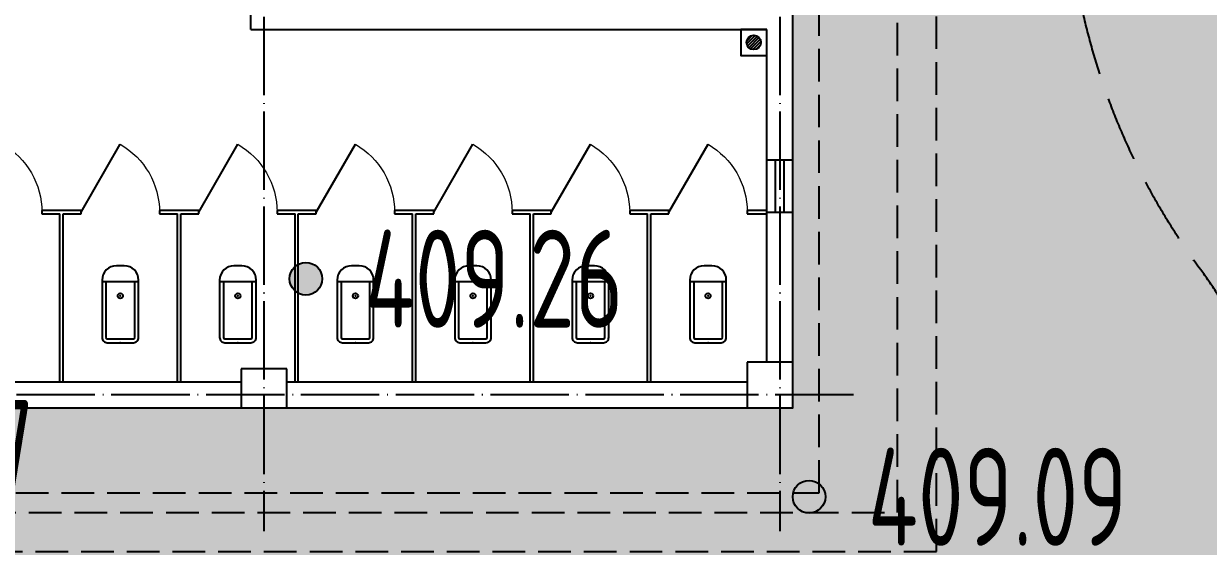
# Model space of a CAD drawing. Header units: millimetres. Extents: x 387826 to 388039216, y 3325062 to 3325368396.
# Drawn here: x 387578432 to 387587502, y 3324885162 to 3324889166 of the extents above; entities that cross this region are included whole.
import ezdxf
from ezdxf.enums import TextEntityAlignment as Align

# ---------------------------------------------------------------- set-up
doc = ezdxf.new("R2010")
doc.units = ezdxf.units.MM
doc.header["$LTSCALE"] = 1000
doc.header["$MEASUREMENT"] = 0
for name, pattern in [('000-Earth-MSCQ（不打印）$0$DASH', [0.35, 0.25, -0.1]), ('000-Earth-MSCQ（不打印）$0$DOTE', [2.42, 2, -0.2, 0.02, -0.2]), ('DASH', [0.35, 0.25, -0.1]), ('DOTE', [2.42, 2, -0.2, 0.02, -0.2])]:
    doc.linetypes.add(name, pattern=pattern)
for name, color, linetype in [('0 Plan-Building', 8, 'Continuous'), ('0 Plan-Building Line 1', 6, 'Continuous'), ('0 Plan-Building Line 2', 214, 'DASH'), ('0 Plan-Building 散水', 8, 'Continuous'), ('0 Plan-Building 轴线', 8, 'Continuous'), ('0 Plan-Green C2', 75, 'DASH'), ('0 Plan-Green Hatch', 76, 'Continuous'), ('0-SITE', 7, 'Continuous'), ('000-Earth-MSCQ（不打印）$0$0 Plan-Building', 8, 'Continuous'), ('000-Earth-MSCQ（不打印）$0$0 Plan-Building Line 1', 6, 'Continuous'), ('000-Earth-MSCQ（不打印）$0$0 Plan-Building Line 2', 214, '000-Earth-MSCQ（不打印）$0$DASH'), ('000-Earth-MSCQ（不打印）$0$0 Plan-Building 散水', 8, 'Continuous'), ('000-Earth-MSCQ（不打印）$0$0 Plan-Building 轴线', 8, 'Continuous'), ('000-Earth-MSCQ（不打印）$0$GCD', 251, 'Continuous')]:
    doc.layers.add(name, color=color, linetype=linetype)
doc.styles.add('000-Earth-MSCQ（不打印）$0$HZ', font='gbenor.shx', dxfattribs={"width": 0.8, "bigfont": 'hztxt.shx'})

# ---------------------------------------------------------------- blocks, each defined once
blk = doc.blocks.new('$TCHSYS$APDOOR2D')
blk.add_line((0.5, 0), (0, 0.866))
at = {"lineweight": 13}
blk.add_arc((0.5, 0), 1, 120, 180, dxfattribs=at)
blk = doc.blocks.new('A$C4CC85829')
at = {"layer": '0 Plan-Building'}
for p, q in [((250, 100), (-100, 100)), ((-100, 100), (-100, -250)), ((250, -250), (250, 100)), ((3775, 100), (250, 100)), ((4125, 100), (3775, 100)), ((3775, 100), (3775, -200)), ((4125, -200), (4125, 100)), ((8800, 100), (4125, 100)), ((3775, -100), (250, -100)), ((987.5, -100), (987.5, -1387.5)), ((1012.5, -100), (987.5, -100)), ((1012.5, -100), (1012.5, -1387.5)), ((1887.5, -100), (1887.5, -1387.5)), ((1912.5, -100), (1887.5, -100)), ((1912.5, -100), (1912.5, -1387.5)), ((2787.5, -100), (2787.5, -1387.5)), ((2812.5, -100), (2787.5, -100)), ((2812.5, -100), (2812.5, -1387.5)), ((3687.5, -100), (3687.5, -1387.5)), ((3712.5, -100), (3687.5, -100)), ((3712.5, -100), (3712.5, -1387.5)), ((8800, -100), (4125, -100)), ((4587.5, -100), (4587.5, -1387.5)), ((4612.5, -100), (4587.5, -100)), ((4612.5, -100), (4612.5, -1387.5)), ((5487.5, -100), (5487.5, -1387.5)), ((5512.5, -100), (5487.5, -100)), ((5512.5, -100), (5512.5, -1387.5)), ((-100, -250), (250, -250)), ((-100, -250), (-100, -2900)), ((100, -250), (100, -2800)), ((3775, -200), (4125, -200)), ((440.2, -440), (440.2, -869.7)), ((649.8, -430), (450.2, -430)), ((659.8, -869.7), (659.8, -440)), ((1340.2, -440), (1340.2, -869.7)), ((1549.8, -430), (1350.2, -430)), ((1559.8, -869.7), (1559.8, -440)), ((2240.2, -440), (2240.2, -869.7)), ((2449.8, -430), (2250.2, -430)), ((2459.8, -869.7), (2459.8, -440)), ((3140.2, -440), (3140.2, -869.7)), ((3349.8, -430), (3150.2, -430)), ((3359.8, -869.7), (3359.8, -440)), ((4040.2, -440), (4040.2, -869.7)), ((4249.8, -430), (4050.2, -430)), ((4259.8, -869.7), (4259.8, -440)), ((4940.2, -440), (4940.2, -869.7)), ((5149.8, -430), (4950.2, -430)), ((5159.8, -869.7), (5159.8, -440)), ((689.8, -869.7), (410.2, -869.7)), ((1589.8, -869.7), (1310.2, -869.7)), ((2489.8, -869.7), (2210.2, -869.7)), ((3389.8, -869.7), (3110.2, -869.7)), ((4289.8, -869.7), (4010.2, -869.7)), ((5189.8, -869.7), (4910.2, -869.7)), ((100, -1400), (-100, -1400)), ((-33.3, -1400), (-33.3, -1800)), ((33.3, -1400), (33.3, -1800)), ((250, -1387.5), (100, -1387.5)), ((100, -1387.5), (100, -1412.5)), ((100, -1412.5), (250, -1412.5)), ((250, -1412.5), (250, -1387.5)), ((987.5, -1387.5), (850, -1387.5)), ((850, -1387.5), (850, -1412.5)), ((850, -1412.5), (1000, -1412.5)), ((1000, -1412.5), (1150, -1412.5)), ((1150, -1387.5), (1012.5, -1387.5)), ((1150, -1412.5), (1150, -1387.5)), ((1887.5, -1387.5), (1750, -1387.5)), ((1750, -1387.5), (1750, -1412.5)), ((1750, -1412.5), (1900, -1412.5)), ((1900, -1412.5), (2050, -1412.5)), ((2050, -1387.5), (1912.5, -1387.5)), ((2050, -1412.5), (2050, -1387.5)), ((2787.5, -1387.5), (2650, -1387.5)), ((2650, -1387.5), (2650, -1412.5)), ((2650, -1412.5), (2800, -1412.5)), ((2800, -1412.5), (2950, -1412.5)), ((2950, -1387.5), (2812.5, -1387.5)), ((2950, -1412.5), (2950, -1387.5)), ((3687.5, -1387.5), (3550, -1387.5)), ((3550, -1387.5), (3550, -1412.5)), ((3550, -1412.5), (3700, -1412.5)), ((3700, -1412.5), (3850, -1412.5)), ((3850, -1387.5), (3712.5, -1387.5)), ((3850, -1412.5), (3850, -1387.5)), ((4587.5, -1387.5), (4450, -1387.5)), ((4450, -1387.5), (4450, -1412.5)), ((4450, -1412.5), (4600, -1412.5)), ((4600, -1412.5), (4750, -1412.5)), ((4750, -1387.5), (4612.5, -1387.5)), ((4750, -1412.5), (4750, -1387.5)), ((5487.5, -1387.5), (5350, -1387.5)), ((5350, -1387.5), (5350, -1412.5)), ((5350, -1412.5), (5500, -1412.5)), ((5500, -1412.5), (5650, -1412.5)), ((5650, -1387.5), (5512.5, -1387.5)), ((5650, -1412.5), (5650, -1387.5)), ((100, -1800), (-100, -1800)), ((145.5, -2707.1), (207.1, -2645.5)), ((148, -2682.1), (182.1, -2648)), ((150.7, -2724.3), (224.3, -2650.7)), ((159.8, -2737.6), (237.6, -2659.8)), ((172.3, -2747.5), (247.5, -2672.3)), ((188.5, -2753.8), (253.8, -2688.5)), ((210.9, -2753.9), (253.9, -2710.9)), ((2650, -2800), (100, -2800)), ((4050, -2800), (2650, -2800)), ((4050, -2800), (4050, -6400))]:
    blk.add_line(p, q, dxfattribs=at)
for points in [[(689.8, -440, 0.414214), (649.8, -400), (450.2, -400, 0.414214), (410.2, -440), (410.2, -879.7, 0.414214), (520.2, -989.7), (579.8, -989.7, 0.414214), (689.8, -879.7)], [(1589.8, -440, 0.414214), (1549.8, -400), (1350.2, -400, 0.414214), (1310.2, -440), (1310.2, -879.7, 0.414214), (1420.2, -989.7), (1479.8, -989.7, 0.414214), (1589.8, -879.7)], [(2489.8, -440, 0.414214), (2449.8, -400), (2250.2, -400, 0.414214), (2210.2, -440), (2210.2, -879.7, 0.414214), (2320.2, -989.7), (2379.8, -989.7, 0.414214), (2489.8, -879.7)], [(3389.8, -440, 0.414214), (3349.8, -400), (3150.2, -400, 0.414214), (3110.2, -440), (3110.2, -879.7, 0.414214), (3220.2, -989.7), (3279.8, -989.7, 0.414214), (3389.8, -879.7)], [(4289.8, -440, 0.414214), (4249.8, -400), (4050.2, -400, 0.414214), (4010.2, -440), (4010.2, -879.7, 0.414214), (4120.2, -989.7), (4179.8, -989.7, 0.414214), (4289.8, -879.7)], [(5189.8, -440, 0.414214), (5149.8, -400), (4950.2, -400, 0.414214), (4910.2, -440), (4910.2, -879.7, 0.414214), (5020.2, -989.7), (5079.8, -989.7, 0.414214), (5189.8, -879.7)]]:
    blk.add_lwpolyline(points, format="xyb", close=True, dxfattribs=at)
blk.add_lwpolyline([(100, -2800), (300, -2800), (300, -2600), (100, -2600)], close=True, dxfattribs=at)
for centre, radius in [((550, -758.6), 20), ((1450, -758.6), 20), ((2350, -758.6), 20), ((3250, -758.6), 20), ((4150, -758.6), 20), ((5050, -758.6), 20), ((200, -2700), 55)]:
    blk.add_circle(centre, radius, dxfattribs=at)
for centre, start, end in [((450.2, -440), 90, 180), ((649.8, -440), 0, 90), ((1350.2, -440), 90, 180), ((1549.8, -440), 0, 90), ((2250.2, -440), 90, 180), ((2449.8, -440), 0, 90), ((3150.2, -440), 90, 180), ((3349.8, -440), 0, 90), ((4050.2, -440), 90, 180), ((4249.8, -440), 0, 90), ((4950.2, -440), 90, 180), ((5149.8, -440), 0, 90)]:
    blk.add_arc(centre, 10, start, end, dxfattribs=at)
for p in [(550, -400), (1450, -400), (2350, -400), (3250, -400), (4150, -400), (5050, -400), (550, -758.6), (1450, -758.6), (2350, -758.6), (3250, -758.6), (4150, -758.6), (5050, -758.6)]:
    blk.add_point(p, dxfattribs=at)
at = {"layer": '0 Plan-Building Line 1', "ltscale": 10}
blk.add_lwpolyline([(7100, -13850), (10300, -13850), (10300, -9750), (7300, -9750), (7300, -6750), (9150, -6750), (9150, 100), (-100, 100), (-100, -6750), (450, -6750), (450.6, -9706, 1.152458), (685.7, -9960.5), (800, -9960.5), (800, -9950), (7100, -9950)], format="xyb", close=True, dxfattribs=at)
at = {"layer": '0 Plan-Building Line 2'}
blk.add_lwpolyline([(6450, -14050), (10950, -14050), (10950, -9100), (7650, -9100), (7650, -7400), (9350, -7400), (9350, 750), (-300, 750), (-300, -7400), (100, -7400), (100, -9100), (100, -9100), (100, -13600), (6450, -13600)], close=True, dxfattribs=at)
at = {"layer": '0 Plan-Building 散水', "linetype": 'DASH'}
for points in [[(-1200, -14950), (11400, -14950), (11400, -8650), (10250, -8650), (10250, 1200), (-1200, 1200)], [(-900, -14650), (11100, -14650), (11100, -8950), (9950, -8950), (9950, -8400), (7800, -8400), (7800, -8100), (9950, -8100), (9950, 900), (-900, 900)]]:
    blk.add_lwpolyline(points, close=True, dxfattribs=at)
at = {"layer": '0 Plan-Building 轴线', "linetype": 'DOTE', "ltscale": 0.3}
for p, q in [((0, -14512), (0, 1042.7)), ((3950, -14512), (3950, 1042.7)), ((-563.1, 0), (11177.1, 0))]:
    blk.add_line(p, q, dxfattribs=at)
at = {"layer": '0 Plan-Building', "xscale": 600, "yscale": -600, "zscale": 600}
for p in [(550, -1400), (1450, -1400), (2350, -1400), (3250, -1400), (4150, -1400), (5050, -1400), (5950, -1400)]:
    blk.add_blockref('$TCHSYS$APDOOR2D', p, dxfattribs=at)
blk = doc.blocks.new('000-Earth-MSCQ（不打印）$0$gc200')
h = blk.add_hatch(color=256)
edge = h.paths.add_edge_path()
edge.add_arc((0, 0), 0.25, 0, 360)
blk.add_circle((0, 0), 0.25)
blk = doc.blocks.new('000-Earth-MSCQ（不打印）$0$$TCHSYS$APDOOR2D')
blk.add_line((0.5, 0), (0, 0.866))
at = {"lineweight": 13}
blk.add_arc((0.5, 0), 1, 120, 180, dxfattribs=at)
blk = doc.blocks.new('000-Earth-MSCQ（不打印）$0$A$C4CC85829')
at = {"layer": '000-Earth-MSCQ（不打印）$0$0 Plan-Building'}
for p, q in [((250, 100), (-100, 100)), ((-100, 100), (-100, -250)), ((250, -250), (250, 100)), ((3775, 100), (250, 100)), ((4125, 100), (3775, 100)), ((3775, 100), (3775, -200)), ((4125, -200), (4125, 100)), ((8800, 100), (4125, 100)), ((3775, -100), (250, -100)), ((987.5, -100), (987.5, -1387.5)), ((1012.5, -100), (987.5, -100)), ((1012.5, -100), (1012.5, -1387.5)), ((1887.5, -100), (1887.5, -1387.5)), ((1912.5, -100), (1887.5, -100)), ((1912.5, -100), (1912.5, -1387.5)), ((2787.5, -100), (2787.5, -1387.5)), ((2812.5, -100), (2787.5, -100)), ((2812.5, -100), (2812.5, -1387.5)), ((3687.5, -100), (3687.5, -1387.5)), ((3712.5, -100), (3687.5, -100)), ((3712.5, -100), (3712.5, -1387.5)), ((8800, -100), (4125, -100)), ((4587.5, -100), (4587.5, -1387.5)), ((4612.5, -100), (4587.5, -100)), ((4612.5, -100), (4612.5, -1387.5)), ((5487.5, -100), (5487.5, -1387.5)), ((5512.5, -100), (5487.5, -100)), ((5512.5, -100), (5512.5, -1387.5)), ((-100, -250), (250, -250)), ((-100, -250), (-100, -2900)), ((100, -250), (100, -2800)), ((3775, -200), (4125, -200)), ((440.2, -440, 0), (440.2, -869.7, 0)), ((649.8, -430, 0), (450.2, -430, 0)), ((659.8, -869.7, 0), (659.8, -440, 0)), ((1340.2, -440, 0), (1340.2, -869.7, 0)), ((1549.8, -430, 0), (1350.2, -430, 0)), ((1559.8, -869.7, 0), (1559.8, -440, 0)), ((2240.2, -440, 0), (2240.2, -869.7, 0)), ((2449.8, -430, 0), (2250.2, -430, 0)), ((2459.8, -869.7, 0), (2459.8, -440, 0)), ((3140.2, -440, 0), (3140.2, -869.7, 0)), ((3349.8, -430, 0), (3150.2, -430, 0)), ((3359.8, -869.7, 0), (3359.8, -440, 0)), ((4040.2, -440, 0), (4040.2, -869.7, 0)), ((4249.8, -430, 0), (4050.2, -430, 0)), ((4259.8, -869.7, 0), (4259.8, -440, 0)), ((4940.2, -440, 0), (4940.2, -869.7, 0)), ((5149.8, -430, 0), (4950.2, -430, 0)), ((5159.8, -869.7, 0), (5159.8, -440, 0)), ((689.8, -869.7, 0), (410.2, -869.7, 0)), ((1589.8, -869.7, 0), (1310.2, -869.7, 0)), ((2489.8, -869.7, 0), (2210.2, -869.7, 0)), ((3389.8, -869.7, 0), (3110.2, -869.7, 0)), ((4289.8, -869.7, 0), (4010.2, -869.7, 0)), ((5189.8, -869.7, 0), (4910.2, -869.7, 0)), ((100, -1400), (-100, -1400)), ((-33.3, -1400), (-33.3, -1800)), ((33.3, -1400), (33.3, -1800)), ((250, -1387.5), (100, -1387.5)), ((100, -1387.5), (100, -1412.5)), ((100, -1412.5), (250, -1412.5)), ((250, -1412.5), (250, -1387.5)), ((987.5, -1387.5), (850, -1387.5)), ((850, -1387.5), (850, -1412.5)), ((850, -1412.5), (1000, -1412.5)), ((1000, -1412.5), (1150, -1412.5)), ((1150, -1387.5), (1012.5, -1387.5)), ((1150, -1412.5), (1150, -1387.5)), ((1887.5, -1387.5), (1750, -1387.5)), ((1750, -1387.5), (1750, -1412.5)), ((1750, -1412.5), (1900, -1412.5)), ((1900, -1412.5), (2050, -1412.5)), ((2050, -1387.5), (1912.5, -1387.5)), ((2050, -1412.5), (2050, -1387.5)), ((2787.5, -1387.5), (2650, -1387.5)), ((2650, -1387.5), (2650, -1412.5)), ((2650, -1412.5), (2800, -1412.5)), ((2800, -1412.5), (2950, -1412.5)), ((2950, -1387.5), (2812.5, -1387.5)), ((2950, -1412.5), (2950, -1387.5)), ((3687.5, -1387.5), (3550, -1387.5)), ((3550, -1387.5), (3550, -1412.5)), ((3550, -1412.5), (3700, -1412.5)), ((3700, -1412.5), (3850, -1412.5)), ((3850, -1387.5), (3712.5, -1387.5)), ((3850, -1412.5), (3850, -1387.5)), ((4587.5, -1387.5), (4450, -1387.5)), ((4450, -1387.5), (4450, -1412.5)), ((4450, -1412.5), (4600, -1412.5)), ((4600, -1412.5), (4750, -1412.5)), ((4750, -1387.5), (4612.5, -1387.5)), ((4750, -1412.5), (4750, -1387.5)), ((5487.5, -1387.5), (5350, -1387.5)), ((5350, -1387.5), (5350, -1412.5)), ((5350, -1412.5), (5500, -1412.5)), ((5500, -1412.5), (5650, -1412.5)), ((5650, -1387.5), (5512.5, -1387.5)), ((5650, -1412.5), (5650, -1387.5)), ((100, -1800), (-100, -1800)), ((145.5, -2707.1), (207.1, -2645.5)), ((148, -2682.1), (182.1, -2648)), ((150.7, -2724.3), (224.3, -2650.7)), ((159.8, -2737.6), (237.6, -2659.8)), ((172.3, -2747.5), (247.5, -2672.3)), ((188.5, -2753.8), (253.8, -2688.5)), ((210.9, -2753.9), (253.9, -2710.9)), ((2650, -2800), (100, -2800)), ((4050, -2800), (2650, -2800)), ((4050, -2800), (4050, -6400))]:
    blk.add_line(p, q, dxfattribs=at)
at = {"layer": '000-Earth-MSCQ（不打印）$0$0 Plan-Building', "elevation": 0}
for points in [[(689.8, -440, 0.414214), (649.8, -400), (450.2, -400, 0.414214), (410.2, -440), (410.2, -879.7, 0.414214), (520.2, -989.7), (579.8, -989.7, 0.414214), (689.8, -879.7)], [(1589.8, -440, 0.414214), (1549.8, -400), (1350.2, -400, 0.414214), (1310.2, -440), (1310.2, -879.7, 0.414214), (1420.2, -989.7), (1479.8, -989.7, 0.414214), (1589.8, -879.7)], [(2489.8, -440, 0.414214), (2449.8, -400), (2250.2, -400, 0.414214), (2210.2, -440), (2210.2, -879.7, 0.414214), (2320.2, -989.7), (2379.8, -989.7, 0.414214), (2489.8, -879.7)], [(3389.8, -440, 0.414214), (3349.8, -400), (3150.2, -400, 0.414214), (3110.2, -440), (3110.2, -879.7, 0.414214), (3220.2, -989.7), (3279.8, -989.7, 0.414214), (3389.8, -879.7)], [(4289.8, -440, 0.414214), (4249.8, -400), (4050.2, -400, 0.414214), (4010.2, -440), (4010.2, -879.7, 0.414214), (4120.2, -989.7), (4179.8, -989.7, 0.414214), (4289.8, -879.7)], [(5189.8, -440, 0.414214), (5149.8, -400), (4950.2, -400, 0.414214), (4910.2, -440), (4910.2, -879.7, 0.414214), (5020.2, -989.7), (5079.8, -989.7, 0.414214), (5189.8, -879.7)]]:
    blk.add_lwpolyline(points, format="xyb", close=True, dxfattribs=at)
at = {"layer": '000-Earth-MSCQ（不打印）$0$0 Plan-Building'}
blk.add_lwpolyline([(100, -2800), (300, -2800), (300, -2600), (100, -2600)], close=True, dxfattribs=at)
for centre, radius in [((550, -758.6, 0), 20), ((1450, -758.6, 0), 20), ((2350, -758.6, 0), 20), ((3250, -758.6, 0), 20), ((4150, -758.6, 0), 20), ((5050, -758.6, 0), 20), ((200, -2700), 55)]:
    blk.add_circle(centre, radius, dxfattribs=at)
for centre, start, end in [((450.2, -440, 0), 90, 180), ((649.8, -440, 0), 0, 90), ((1350.2, -440, 0), 90, 180), ((1549.8, -440, 0), 0, 90), ((2250.2, -440, 0), 90, 180), ((2449.8, -440, 0), 0, 90), ((3150.2, -440, 0), 90, 180), ((3349.8, -440, 0), 0, 90), ((4050.2, -440, 0), 90, 180), ((4249.8, -440, 0), 0, 90), ((4950.2, -440, 0), 90, 180), ((5149.8, -440, 0), 0, 90)]:
    blk.add_arc(centre, 10, start, end, dxfattribs=at)
for p in [(550, -400, 0), (1450, -400, 0), (2350, -400, 0), (3250, -400, 0), (4150, -400, 0), (5050, -400, 0), (550, -758.6, 0), (1450, -758.6, 0), (2350, -758.6, 0), (3250, -758.6, 0), (4150, -758.6, 0), (5050, -758.6, 0)]:
    blk.add_point(p, dxfattribs=at)
at = {"layer": '000-Earth-MSCQ（不打印）$0$0 Plan-Building Line 1', "ltscale": 10}
blk.add_lwpolyline([(7100, -13850), (10300, -13850), (10300, -9750), (7300, -9750), (7300, -6750), (9150, -6750), (9150, 100), (-100, 100), (-100, -6750), (450, -6750), (450.6, -9706, 1.152458), (685.7, -9960.5), (800, -9960.5), (800, -9950), (7100, -9950)], format="xyb", close=True, dxfattribs=at)
at = {"layer": '000-Earth-MSCQ（不打印）$0$0 Plan-Building Line 2'}
blk.add_lwpolyline([(6450, -14050), (10950, -14050), (10950, -9100), (7650, -9100), (7650, -7400), (9350, -7400), (9350, 750), (-300, 750), (-300, -7400), (100, -7400), (100, -9100), (100, -9100), (100, -13600), (6450, -13600)], close=True, dxfattribs=at)
at = {"layer": '000-Earth-MSCQ（不打印）$0$0 Plan-Building 散水', "linetype": '000-Earth-MSCQ（不打印）$0$DASH'}
for points in [[(-1200, -14950), (11400, -14950), (11400, -8650), (10250, -8650), (10250, 1200), (-1200, 1200)], [(-900, -14650), (11100, -14650), (11100, -8950), (9950, -8950), (9950, -8400), (7800, -8400), (7800, -8100), (9950, -8100), (9950, 900), (-900, 900)]]:
    blk.add_lwpolyline(points, close=True, dxfattribs=at)
at = {"layer": '000-Earth-MSCQ（不打印）$0$0 Plan-Building 轴线', "linetype": '000-Earth-MSCQ（不打印）$0$DOTE', "ltscale": 0.3}
for p, q in [((0, -14512), (0, 1042.7)), ((3950, -14512), (3950, 1042.7)), ((-563.1, 0), (11177.1, 0))]:
    blk.add_line(p, q, dxfattribs=at)
at = {"layer": '000-Earth-MSCQ（不打印）$0$0 Plan-Building', "xscale": 600, "yscale": -600, "zscale": 600}
for p in [(550, -1400), (1450, -1400), (2350, -1400), (3250, -1400), (4150, -1400), (5050, -1400), (5950, -1400)]:
    blk.add_blockref('000-Earth-MSCQ（不打印）$0$$TCHSYS$APDOOR2D', p, dxfattribs=at)
blk = doc.blocks.new('000-Earth-MSCQ（不打印）')
at = {"layer": '000-Earth-MSCQ（不打印）$0$0 Plan-Building', "ltscale": 10, "rotation": 180}
blk.add_blockref('000-Earth-MSCQ（不打印）$0$A$C4CC85829', (387584221.8, 3324886321.8), dxfattribs=at)
at = {"layer": '000-Earth-MSCQ（不打印）$0$GCD', "linetype": 'Continuous'}
ref = blk.add_blockref('000-Earth-MSCQ（不打印）$0$gc200', (387580592.8, 3324887211.9), dxfattribs=dict(at, xscale=500, yscale=500, zscale=500))
ref.add_attrib('height', '409.26', dxfattribs={"linetype": 'Continuous', "height": 750, "style": '000-Earth-MSCQ（不打印）$0$HZ', "width": 0.8}).set_placement((387581042.8, 3324887211.9), align=Align.MIDDLE_LEFT)
ref = blk.add_blockref('000-Earth-MSCQ（不打印）$0$gc200', (387576094.4, 3324885908.6), dxfattribs=dict(at, xscale=500, yscale=500, zscale=500))
ref.add_attrib('height', '409.27', dxfattribs={"linetype": 'Continuous', "height": 750, "style": '000-Earth-MSCQ（不打印）$0$HZ', "width": 0.8}).set_placement((387576544.4, 3324885908.6), align=Align.MIDDLE_LEFT)
ref = blk.add_blockref('000-Earth-MSCQ（不打印）$0$gc200', (387584445, 3324885541.7), dxfattribs=dict(at, xscale=500, yscale=500, zscale=500))
ref.add_attrib('height', '409.09', dxfattribs={"linetype": 'Continuous', "height": 750, "style": '000-Earth-MSCQ（不打印）$0$HZ', "width": 0.8}).set_placement((387584895, 3324885541.7), align=Align.MIDDLE_LEFT)

msp = doc.modelspace()

# ---------------------------------------------------------------- hatches: boundary and pattern name
at = {"layer": '0 Plan-Green Hatch', "ltscale": 10}
h = msp.add_hatch(dxfattribs=at)
h.set_pattern_fill('GRASS', color=256, scale=400, double=1)
h.set_pattern_definition([(90, (387910883.6, 3325096422.7), (-798.2364, 798.2364), [211.6645, -1384.808]), (45, (387910883.6, 3325096422.7), (-798.237, 798.237), [211.6645, -917.213]), (135, (387910883.6, 3325096422.7), (-798.237, -798.237), [211.6645, -917.213])])
edge = h.paths.add_edge_path()
edge.add_line((387564086.8, 3324808678.8), (387562589.6, 3324819517.3))
edge.add_arc((387605680.4, 3324825469.8), 43500, 114.11347, 187.865, ccw=False)
edge.add_arc((387581780.5, 3324878865), 15000, 294.11347, 372.90954)
edge.add_line((387596401.4, 3324882216.2), (387591598.4, 3324881444.4))
edge.add_arc((387632665.7, 3324896181.4), 43631.4, 171.4451, 199.7405, ccw=False)
edge.add_line((387589519.7, 3324902671.8), (387585471.8, 3324902671.8))
edge.add_line((387585471.8, 3324902671.8), (387585471.8, 3324896071.8))
edge.add_line((387585471.8, 3324896071.8), (387583771.2, 3324896071.8))
edge.add_line((387583771.2, 3324896071.8), (387583771.8, 3324893071.8))
edge.add_line((387583771.8, 3324893071.8), (387584321.8, 3324893071.8))
edge.add_line((387584321.8, 3324893071.8), (387584321.8, 3324886221.8))
edge.add_line((387584321.8, 3324886221.8), (387575071.8, 3324886221.8))
edge.add_line((387575071.8, 3324886221.8), (387575071.8, 3324893071.8))
edge.add_line((387575071.8, 3324893071.8), (387576921.8, 3324893071.8))
edge.add_line((387576921.8, 3324893071.8), (387576921.8, 3324896071.8))
edge.add_line((387576921.8, 3324896071.8), (387573921.8, 3324896071.8))
edge.add_line((387573921.8, 3324896071.8), (387573921.8, 3324902671.8))
edge.add_line((387573921.8, 3324902671.8), (387563511.8, 3324902671.8))
edge.add_line((387563511.8, 3324902671.8), (387563511.8, 3324906271.8))
edge.add_line((387563511.8, 3324906271.8), (387558011.8, 3324906271.8))
edge.add_line((387558011.8, 3324906271.8), (387558011.8, 3324931571.8))
edge.add_line((387558011.8, 3324931571.8), (387563511.8, 3324931571.8))
edge.add_line((387563511.8, 3324931571.8), (387563511.8, 3324932400.2))
edge.add_line((387563511.8, 3324932400.2), (387563835.6, 3324932724.8))
edge.add_line((387563835.6, 3324932724.8), (387559941.8, 3324936609.2))
edge.add_line((387559941.8, 3324936609.2), (387565450.4, 3324942131.4))
edge.add_line((387565450.4, 3324942131.4), (387569344.3, 3324938247))
edge.add_line((387569344.3, 3324938247), (387569668.3, 3324938571.8))
edge.add_line((387569668.3, 3324938571.8), (387569853.3, 3324938571.8))
edge.add_line((387569853.3, 3324938571.8), (387569853.3, 3324944071.8))
edge.add_line((387569853.3, 3324944071.8), (387580153.3, 3324944071.8))
edge.add_line((387580153.3, 3324944071.8), (387580153.3, 3324938571.8))
edge.add_line((387580153.3, 3324938571.8), (387580503.3, 3324938571.8))
edge.add_arc((387564914.2, 3324960011), 26507.7, 306.02219, 323.97781)
edge.add_line((387586353.3, 3324944421.8), (387586353.3, 3324946071.8))
edge.add_line((387586353.3, 3324946071.8), (387565969.9, 3324946071.8))
edge.add_line((387565969.9, 3324946071.8), (387555981.2, 3324936058.6))
edge.add_line((387555981.2, 3324936058.6), (387556082.6, 3324865034.6))
edge.add_line((387556082.6, 3324865034.6), (387556222.6, 3324859820.5))
edge.add_line((387556222.6, 3324859820.5), (387559227.7, 3324808007.6))
edge.add_line((387559227.7, 3324808007.6), (387564086.8, 3324808678.8))

# ---------------------------------------------------------------- linework, layer by layer
at = {"layer": '0 Plan-Green C2', "ltscale": 2, "flags": 128}
for points in [[(387584009.8, 3324950094.4, -0.085161), (387572162.3, 3324949602.6, 0.05038), (387565283.2, 3324949793.6, 0.31345), (387560658.9, 3324946050.8, -0.105907), (387558286.3, 3324941644.1, 0.061514), (387555496.4, 3324937404.9, 0.143121), (387553699, 3324927231.4, -0.068973), (387553430.7, 3324917747.6, 0.125208), (387554309.7, 3324907194, 0.178049), (387557864, 3324902840.2, -0.110717), (387560424.5, 3324900434.2, 0.283798), (387565478.3, 3324898166.5, -0.493255), (387570481.8, 3324893165, 0.091737), (387570796.4, 3324887130, 0.465825), (387578960.5, 3324883045.6, -0.209201), (387584589.5, 3324883020.5, -0.209201)], [(387584589.5, 3324883020.5, 0.709916), (387587444, 3324887280.9, -0.447108), (387589048.2, 3324894985.3, -3.231732)]]:
    msp.add_lwpolyline(points, format="xyb", dxfattribs=at)

# ---------------------------------------------------------------- block references
at = {"layer": '0 Plan-Building', "ltscale": 10, "rotation": 180}
msp.add_blockref('A$C4CC85829', (387584221.8, 3324886321.8), dxfattribs=at)
at = {"layer": '0-SITE', "ltscale": 10}
msp.add_blockref('000-Earth-MSCQ（不打印）', (0, 0), dxfattribs=at)

doc.saveas('drawing.dxf')
